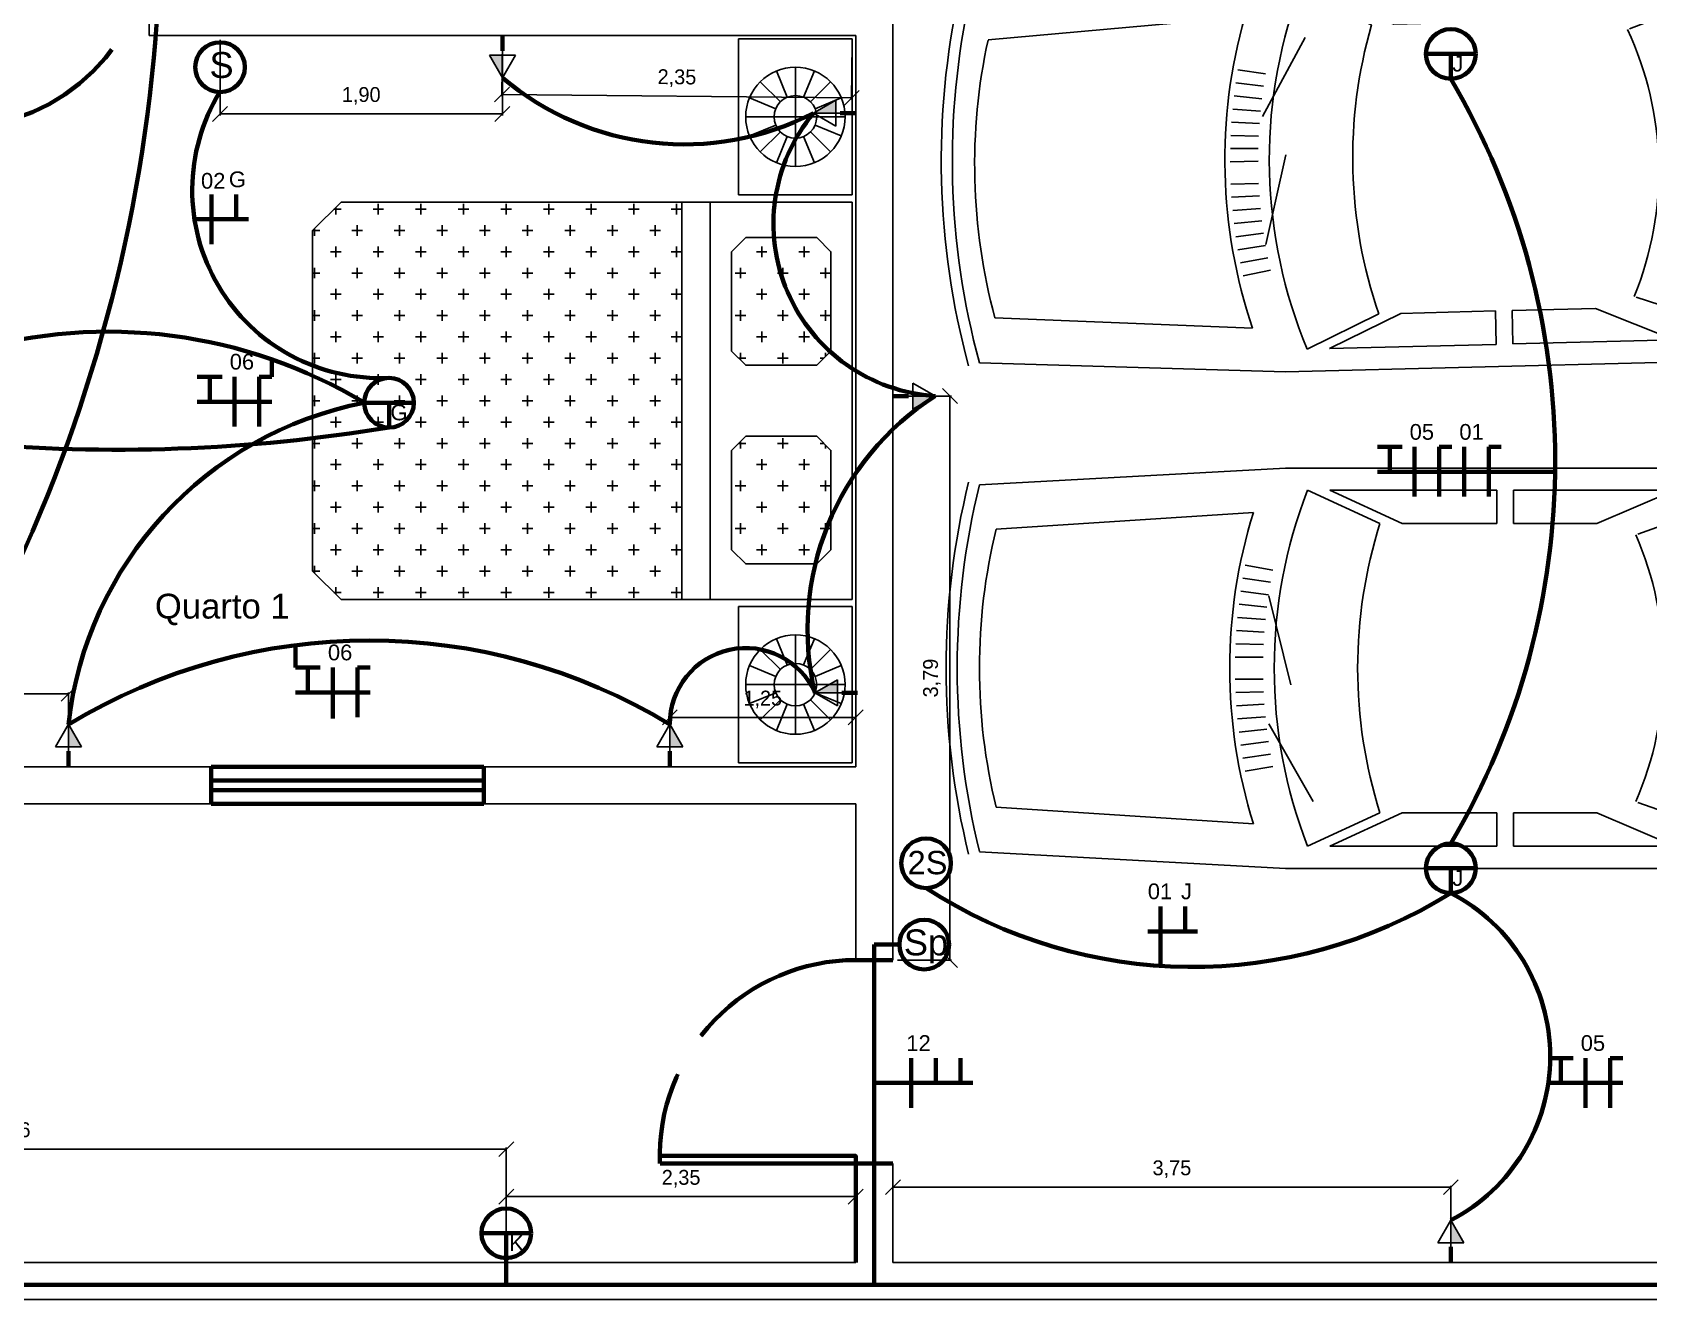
# Model space of a CAD drawing. Header units: millimetres. Extents: x 396 to 499, y 2220 to 2260.
# Drawn here: x 481.5 to 492.37, y 2239.95 to 2248.47 of the extents above; entities that cross this region are included whole.
import ezdxf

# ---------------------------------------------------------------- set-up
doc = ezdxf.new("R2010")
doc.units = ezdxf.units.MM
doc.linetypes.add('ACAD_ISO02W100', pattern=[15, 12, -3])
for name, color, linetype in [('Cotas_', 3, 'Continuous'), ('Elétrica', 1, 'Continuous'), ('Fiação', 6, 'Continuous'), ('Janelas', 5, 'Continuous'), ('LEGENDAS', 7, 'Continuous'), ('MOBILIA', 254, 'Continuous'), ('Paredes', 2, 'Continuous'), ('Portas', 4, 'Continuous'), ('Texto', 3, 'Continuous'), ('VEICULOS', 252, 'Continuous')]:
    doc.layers.add(name, color=color, linetype=linetype)
doc.styles.add('Annotative', font='txt')
doc.styles.get("Standard").update_dxf_attribs({"font": 'arial.ttf'})
doc.dimstyles.new('Cópia de Cotas internas', dxfattribs={"dimtxt": 0.1, "dimasz": 0.1, "dimexe": 0.01, "dimexo": 0.03, "dimgap": 0.0625, "dimtad": 1, "dimzin": 1, "dimtxsty": 'Annotative', "dimblk": 'OBLIQUE', "dimcen": 2.5, "dimadec": 0, "dimazin": 0, "dimtfac": 1, "dimtmove": 0, "dimatfit": 3, "dimfxl": 1, "dimarcsym": 0})

# ---------------------------------------------------------------- blocks, each defined once
blk = doc.blocks.new('*X0')
at = {"color": 0}
for p, q in [((180, 360), (183.75, 360)), ((181.875, 358.125), (181.875, 361.875)), ((195, 360), (198.75, 360)), ((196.875, 358.125), (196.875, 361.875)), ((210, 360), (213.75, 360)), ((211.875, 358.125), (211.875, 361.875)), ((225, 360), (228.75, 360)), ((226.875, 358.125), (226.875, 361.875)), ((240, 360), (243.75, 360)), ((241.875, 358.125), (241.875, 361.875)), ((255, 360), (258.75, 360)), ((256.875, 358.125), (256.875, 361.875)), ((270, 360), (273.75, 360)), ((271.875, 358.125), (271.875, 361.875)), ((285, 360), (288.75, 360)), ((286.875, 358.125), (286.875, 361.875)), ((300, 360), (302.5, 360)), ((301.875, 358.125), (301.875, 360.625)), ((189.375, 350.625), (189.375, 354.375)), ((204.375, 350.625), (204.375, 354.375)), ((219.375, 350.625), (219.375, 354.375)), ((234.375, 350.625), (234.375, 354.375)), ((249.375, 350.625), (249.375, 354.375)), ((264.375, 350.625), (264.375, 354.375)), ((279.375, 350.625), (279.375, 354.375)), ((294.375, 350.625), (294.375, 354.375)), ((309.375, 350.625), (309.375, 353.125)), ((187.5, 352.5), (191.25, 352.5)), ((202.5, 352.5), (206.25, 352.5)), ((217.5, 352.5), (221.25, 352.5)), ((232.5, 352.5), (236.25, 352.5)), ((247.5, 352.5), (251.25, 352.5)), ((262.5, 352.5), (266.25, 352.5)), ((277.5, 352.5), (281.25, 352.5)), ((292.5, 352.5), (296.25, 352.5)), ((307.5, 352.5), (310, 352.5)), ((135, 345), (138.75, 345)), ((136.875, 343.125), (136.875, 346.875)), ((150, 345), (153.75, 345)), ((151.875, 343.125), (151.875, 346.875)), ((180, 345), (183.75, 345)), ((181.875, 343.125), (181.875, 346.875)), ((195, 345), (198.75, 345)), ((196.875, 343.125), (196.875, 346.875)), ((210, 345), (213.75, 345)), ((211.875, 343.125), (211.875, 346.875)), ((225, 345), (228.75, 345)), ((226.875, 343.125), (226.875, 346.875)), ((240, 345), (243.75, 345)), ((241.875, 343.125), (241.875, 346.875)), ((255, 345), (258.75, 345)), ((256.875, 343.125), (256.875, 346.875)), ((270, 345), (273.75, 345)), ((271.875, 343.125), (271.875, 346.875)), ((285, 345), (288.75, 345)), ((286.875, 343.125), (286.875, 346.875)), ((300, 345), (303.75, 345)), ((301.875, 343.125), (301.875, 346.875)), ((127.5, 337.5), (131.25, 337.5)), ((129.375, 335.625), (129.375, 339.375)), ((142.5, 337.5), (146.25, 337.5)), ((144.375, 335.625), (144.375, 339.375)), ((157.5, 337.5), (161.25, 337.5)), ((159.375, 335.625), (159.375, 339.375)), ((187.5, 337.5), (191.25, 337.5)), ((189.375, 335.625), (189.375, 339.375)), ((202.5, 337.5), (206.25, 337.5)), ((204.375, 335.625), (204.375, 339.375)), ((217.5, 337.5), (221.25, 337.5)), ((219.375, 335.625), (219.375, 339.375)), ((232.5, 337.5), (236.25, 337.5)), ((234.375, 335.625), (234.375, 339.375)), ((247.5, 337.5), (251.25, 337.5)), ((249.375, 335.625), (249.375, 339.375)), ((262.5, 337.5), (266.25, 337.5)), ((264.375, 335.625), (264.375, 339.375)), ((277.5, 337.5), (281.25, 337.5)), ((279.375, 335.625), (279.375, 339.375)), ((292.5, 337.5), (296.25, 337.5)), ((294.375, 335.625), (294.375, 339.375)), ((307.5, 337.5), (310, 337.5)), ((309.375, 335.625), (309.375, 339.375)), ((136.875, 328.125), (136.875, 331.875)), ((151.875, 328.125), (151.875, 331.875)), ((181.875, 328.125), (181.875, 331.875)), ((196.875, 328.125), (196.875, 331.875)), ((211.875, 328.125), (211.875, 331.875)), ((226.875, 328.125), (226.875, 331.875)), ((241.875, 328.125), (241.875, 331.875)), ((256.875, 328.125), (256.875, 331.875)), ((271.875, 328.125), (271.875, 331.875)), ((286.875, 328.125), (286.875, 331.875)), ((301.875, 328.125), (301.875, 331.875)), ((135, 330), (138.75, 330)), ((150, 330), (153.75, 330)), ((180, 330), (183.75, 330)), ((195, 330), (198.75, 330)), ((210, 330), (213.75, 330)), ((225, 330), (228.75, 330)), ((240, 330), (243.75, 330)), ((255, 330), (258.75, 330)), ((270, 330), (273.75, 330)), ((285, 330), (288.75, 330)), ((300, 330), (303.75, 330)), ((127.5, 322.5), (131.25, 322.5)), ((129.375, 320.625), (129.375, 324.375)), ((142.5, 322.5), (146.25, 322.5)), ((144.375, 320.625), (144.375, 324.375)), ((157.5, 322.5), (161.25, 322.5)), ((159.375, 320.625), (159.375, 324.375)), ((187.5, 322.5), (191.25, 322.5)), ((189.375, 320.625), (189.375, 324.375)), ((202.5, 322.5), (206.25, 322.5)), ((204.375, 320.625), (204.375, 324.375)), ((217.5, 322.5), (221.25, 322.5)), ((219.375, 320.625), (219.375, 324.375)), ((232.5, 322.5), (236.25, 322.5)), ((234.375, 320.625), (234.375, 324.375)), ((247.5, 322.5), (251.25, 322.5)), ((249.375, 320.625), (249.375, 324.375)), ((262.5, 322.5), (266.25, 322.5)), ((264.375, 320.625), (264.375, 324.375)), ((277.5, 322.5), (281.25, 322.5)), ((279.375, 320.625), (279.375, 324.375)), ((292.5, 322.5), (296.25, 322.5)), ((294.375, 320.625), (294.375, 324.375)), ((307.5, 322.5), (310, 322.5)), ((309.375, 320.625), (309.375, 324.375)), ((135, 315), (138.75, 315)), ((136.875, 313.125), (136.875, 316.875)), ((150, 315), (153.75, 315)), ((151.875, 313.125), (151.875, 316.875)), ((180, 315), (183.75, 315)), ((181.875, 313.125), (181.875, 316.875)), ((195, 315), (198.75, 315)), ((196.875, 313.125), (196.875, 316.875)), ((210, 315), (213.75, 315)), ((211.875, 313.125), (211.875, 316.875)), ((225, 315), (228.75, 315)), ((226.875, 313.125), (226.875, 316.875)), ((240, 315), (243.75, 315)), ((241.875, 313.125), (241.875, 316.875)), ((255, 315), (258.75, 315)), ((256.875, 313.125), (256.875, 316.875)), ((270, 315), (273.75, 315)), ((271.875, 313.125), (271.875, 316.875)), ((285, 315), (288.75, 315)), ((286.875, 313.125), (286.875, 316.875)), ((300, 315), (303.75, 315)), ((301.875, 313.125), (301.875, 316.875)), ((129.375, 308.125), (129.375, 309.375)), ((130, 307.5), (131.25, 307.5)), ((142.5, 307.5), (146.25, 307.5)), ((144.375, 305.625), (144.375, 309.375)), ((157.5, 307.5), (160, 307.5)), ((159.375, 306.875), (159.375, 309.375)), ((187.5, 307.5), (191.25, 307.5)), ((189.375, 305.625), (189.375, 309.375)), ((202.5, 307.5), (206.25, 307.5)), ((204.375, 305.625), (204.375, 309.375)), ((217.5, 307.5), (221.25, 307.5)), ((219.375, 305.625), (219.375, 309.375)), ((232.5, 307.5), (236.25, 307.5)), ((234.375, 305.625), (234.375, 309.375)), ((247.5, 307.5), (251.25, 307.5)), ((249.375, 305.625), (249.375, 309.375)), ((262.5, 307.5), (266.25, 307.5)), ((264.375, 305.625), (264.375, 309.375)), ((277.5, 307.5), (281.25, 307.5)), ((279.375, 305.625), (279.375, 309.375)), ((292.5, 307.5), (296.25, 307.5)), ((294.375, 305.625), (294.375, 309.375)), ((307.5, 307.5), (310, 307.5)), ((309.375, 305.625), (309.375, 309.375)), ((181.875, 298.125), (181.875, 301.875)), ((196.875, 298.125), (196.875, 301.875)), ((211.875, 298.125), (211.875, 301.875)), ((226.875, 298.125), (226.875, 301.875)), ((241.875, 298.125), (241.875, 301.875)), ((256.875, 298.125), (256.875, 301.875)), ((271.875, 298.125), (271.875, 301.875)), ((286.875, 298.125), (286.875, 301.875)), ((301.875, 298.125), (301.875, 301.875)), ((180, 300), (183.75, 300)), ((195, 300), (198.75, 300)), ((210, 300), (213.75, 300)), ((225, 300), (228.75, 300)), ((240, 300), (243.75, 300)), ((255, 300), (258.75, 300)), ((270, 300), (273.75, 300)), ((285, 300), (288.75, 300)), ((300, 300), (303.75, 300)), ((187.5, 292.5), (191.25, 292.5)), ((189.375, 290.625), (189.375, 294.375)), ((202.5, 292.5), (206.25, 292.5)), ((204.375, 290.625), (204.375, 294.375)), ((217.5, 292.5), (221.25, 292.5)), ((219.375, 290.625), (219.375, 294.375)), ((232.5, 292.5), (236.25, 292.5)), ((234.375, 290.625), (234.375, 294.375)), ((247.5, 292.5), (251.25, 292.5)), ((249.375, 290.625), (249.375, 294.375)), ((262.5, 292.5), (266.25, 292.5)), ((264.375, 290.625), (264.375, 294.375)), ((277.5, 292.5), (281.25, 292.5)), ((279.375, 290.625), (279.375, 294.375)), ((292.5, 292.5), (296.25, 292.5)), ((294.375, 290.625), (294.375, 294.375)), ((307.5, 292.5), (310, 292.5)), ((309.375, 290.625), (309.375, 294.375)), ((180, 285), (183.75, 285)), ((181.875, 283.125), (181.875, 286.875)), ((195, 285), (198.75, 285)), ((196.875, 283.125), (196.875, 286.875)), ((210, 285), (213.75, 285)), ((211.875, 283.125), (211.875, 286.875)), ((225, 285), (228.75, 285)), ((226.875, 283.125), (226.875, 286.875)), ((240, 285), (243.75, 285)), ((241.875, 283.125), (241.875, 286.875)), ((255, 285), (258.75, 285)), ((256.875, 283.125), (256.875, 286.875)), ((270, 285), (273.75, 285)), ((271.875, 283.125), (271.875, 286.875)), ((285, 285), (288.75, 285)), ((286.875, 283.125), (286.875, 286.875)), ((300, 285), (303.75, 285)), ((301.875, 283.125), (301.875, 286.875)), ((144.375, 275.625), (144.375, 279.375)), ((189.375, 275.625), (189.375, 279.375)), ((204.375, 275.625), (204.375, 279.375)), ((219.375, 275.625), (219.375, 279.375)), ((234.375, 275.625), (234.375, 279.375)), ((249.375, 275.625), (249.375, 279.375)), ((264.375, 275.625), (264.375, 279.375)), ((279.375, 275.625), (279.375, 279.375)), ((294.375, 275.625), (294.375, 279.375)), ((309.375, 275.625), (309.375, 279.375)), ((129.375, 275.625), (129.375, 276.875)), ((130, 277.5), (131.25, 277.5)), ((142.5, 277.5), (146.25, 277.5)), ((157.5, 277.5), (160, 277.5)), ((159.375, 275.625), (159.375, 278.125)), ((187.5, 277.5), (191.25, 277.5)), ((202.5, 277.5), (206.25, 277.5)), ((217.5, 277.5), (221.25, 277.5)), ((232.5, 277.5), (236.25, 277.5)), ((247.5, 277.5), (251.25, 277.5)), ((262.5, 277.5), (266.25, 277.5)), ((277.5, 277.5), (281.25, 277.5)), ((292.5, 277.5), (296.25, 277.5)), ((307.5, 277.5), (310, 277.5)), ((135, 270), (138.75, 270)), ((136.875, 268.125), (136.875, 271.875)), ((150, 270), (153.75, 270)), ((151.875, 268.125), (151.875, 271.875)), ((180, 270), (183.75, 270)), ((181.875, 268.125), (181.875, 271.875)), ((195, 270), (198.75, 270)), ((196.875, 268.125), (196.875, 271.875)), ((210, 270), (213.75, 270)), ((211.875, 268.125), (211.875, 271.875)), ((225, 270), (228.75, 270)), ((226.875, 268.125), (226.875, 271.875)), ((240, 270), (243.75, 270)), ((241.875, 268.125), (241.875, 271.875)), ((255, 270), (258.75, 270)), ((256.875, 268.125), (256.875, 271.875)), ((270, 270), (273.75, 270)), ((271.875, 268.125), (271.875, 271.875)), ((285, 270), (288.75, 270)), ((286.875, 268.125), (286.875, 271.875)), ((300, 270), (303.75, 270)), ((301.875, 268.125), (301.875, 271.875)), ((127.5, 262.5), (131.25, 262.5)), ((129.375, 260.625), (129.375, 264.375)), ((142.5, 262.5), (146.25, 262.5)), ((144.375, 260.625), (144.375, 264.375)), ((157.5, 262.5), (161.25, 262.5)), ((159.375, 260.625), (159.375, 264.375)), ((187.5, 262.5), (191.25, 262.5)), ((189.375, 260.625), (189.375, 264.375)), ((202.5, 262.5), (206.25, 262.5)), ((204.375, 260.625), (204.375, 264.375)), ((217.5, 262.5), (221.25, 262.5)), ((219.375, 260.625), (219.375, 264.375)), ((232.5, 262.5), (236.25, 262.5)), ((234.375, 260.625), (234.375, 264.375)), ((247.5, 262.5), (251.25, 262.5)), ((249.375, 260.625), (249.375, 264.375)), ((262.5, 262.5), (266.25, 262.5)), ((264.375, 260.625), (264.375, 264.375)), ((277.5, 262.5), (281.25, 262.5)), ((279.375, 260.625), (279.375, 264.375)), ((292.5, 262.5), (296.25, 262.5)), ((294.375, 260.625), (294.375, 264.375)), ((307.5, 262.5), (310, 262.5)), ((309.375, 260.625), (309.375, 264.375)), ((136.875, 253.125), (136.875, 256.875)), ((151.875, 253.125), (151.875, 256.875)), ((181.875, 253.125), (181.875, 256.875)), ((196.875, 253.125), (196.875, 256.875)), ((211.875, 253.125), (211.875, 256.875)), ((226.875, 253.125), (226.875, 256.875)), ((241.875, 253.125), (241.875, 256.875)), ((256.875, 253.125), (256.875, 256.875)), ((271.875, 253.125), (271.875, 256.875)), ((286.875, 253.125), (286.875, 256.875)), ((301.875, 253.125), (301.875, 256.875)), ((135, 255), (138.75, 255)), ((150, 255), (153.75, 255)), ((180, 255), (183.75, 255)), ((195, 255), (198.75, 255)), ((210, 255), (213.75, 255)), ((225, 255), (228.75, 255)), ((240, 255), (243.75, 255)), ((255, 255), (258.75, 255)), ((270, 255), (273.75, 255)), ((285, 255), (288.75, 255)), ((300, 255), (303.75, 255)), ((127.5, 247.5), (131.25, 247.5)), ((129.375, 245.625), (129.375, 249.375)), ((142.5, 247.5), (146.25, 247.5)), ((144.375, 245.625), (144.375, 249.375)), ((157.5, 247.5), (161.25, 247.5)), ((159.375, 245.625), (159.375, 249.375)), ((187.5, 247.5), (191.25, 247.5)), ((189.375, 245.625), (189.375, 249.375)), ((202.5, 247.5), (206.25, 247.5)), ((204.375, 245.625), (204.375, 249.375)), ((217.5, 247.5), (221.25, 247.5)), ((219.375, 245.625), (219.375, 249.375)), ((232.5, 247.5), (236.25, 247.5)), ((234.375, 245.625), (234.375, 249.375)), ((247.5, 247.5), (251.25, 247.5)), ((249.375, 245.625), (249.375, 249.375)), ((262.5, 247.5), (266.25, 247.5)), ((264.375, 245.625), (264.375, 249.375)), ((277.5, 247.5), (281.25, 247.5)), ((279.375, 245.625), (279.375, 249.375)), ((292.5, 247.5), (296.25, 247.5)), ((294.375, 245.625), (294.375, 249.375)), ((307.5, 247.5), (310, 247.5)), ((309.375, 245.625), (309.375, 249.375)), ((135, 240), (138.75, 240)), ((136.875, 238.125), (136.875, 241.875)), ((150, 240), (153.75, 240)), ((151.875, 238.125), (151.875, 241.875)), ((180, 240), (183.75, 240)), ((181.875, 238.125), (181.875, 241.875)), ((195, 240), (198.75, 240)), ((196.875, 238.125), (196.875, 241.875)), ((210, 240), (213.75, 240)), ((211.875, 238.125), (211.875, 241.875)), ((225, 240), (228.75, 240)), ((226.875, 238.125), (226.875, 241.875)), ((240, 240), (243.75, 240)), ((241.875, 238.125), (241.875, 241.875)), ((255, 240), (258.75, 240)), ((256.875, 238.125), (256.875, 241.875)), ((270, 240), (273.75, 240)), ((271.875, 238.125), (271.875, 241.875)), ((285, 240), (288.75, 240)), ((286.875, 238.125), (286.875, 241.875)), ((300, 240), (303.75, 240)), ((301.875, 238.125), (301.875, 241.875)), ((189.375, 230.625), (189.375, 234.375)), ((204.375, 230.625), (204.375, 234.375)), ((219.375, 230.625), (219.375, 234.375)), ((234.375, 230.625), (234.375, 234.375)), ((249.375, 230.625), (249.375, 234.375)), ((264.375, 230.625), (264.375, 234.375)), ((279.375, 230.625), (279.375, 234.375)), ((294.375, 230.625), (294.375, 234.375)), ((309.375, 231.875), (309.375, 234.375)), ((187.5, 232.5), (191.25, 232.5)), ((202.5, 232.5), (206.25, 232.5)), ((217.5, 232.5), (221.25, 232.5)), ((232.5, 232.5), (236.25, 232.5)), ((247.5, 232.5), (251.25, 232.5)), ((262.5, 232.5), (266.25, 232.5)), ((277.5, 232.5), (281.25, 232.5)), ((292.5, 232.5), (296.25, 232.5)), ((307.5, 232.5), (310, 232.5)), ((180, 225), (183.75, 225)), ((181.875, 223.125), (181.875, 226.875)), ((195, 225), (198.75, 225)), ((196.875, 223.125), (196.875, 226.875)), ((210, 225), (213.75, 225)), ((211.875, 223.125), (211.875, 226.875)), ((225, 225), (228.75, 225)), ((226.875, 223.125), (226.875, 226.875)), ((240, 225), (243.75, 225)), ((241.875, 223.125), (241.875, 226.875)), ((255, 225), (258.75, 225)), ((256.875, 223.125), (256.875, 226.875)), ((270, 225), (273.75, 225)), ((271.875, 223.125), (271.875, 226.875)), ((285, 225), (288.75, 225)), ((286.875, 223.125), (286.875, 226.875)), ((300, 225), (302.5, 225)), ((301.875, 224.375), (301.875, 226.875))]:
    blk.add_line(p, q, dxfattribs=at)
blk = doc.blocks.new('A$Cd86006e1')
at = {"layer": 'MOBILIA'}
for p, q in [((40, 255), (0, 255)), ((0, 255), (0, 200)), ((40, 200), (40, 255)), ((20, 235), (20, 245)), ((14.7, 232.8), (7.63, 239.87)), ((17.13, 234.43), (13.3, 243.67)), ((22.87, 234.43), (26.7, 243.67)), ((25.3, 232.8), (32.37, 239.87)), ((13.07, 230.37), (3.83, 234.2)), ((20, 235), (20, 220)), ((26.93, 230.37), (36.17, 234.2)), ((12.5, 227.5), (2.5, 227.5)), ((13.07, 224.63), (3.83, 220.8)), ((14.7, 222.2), (7.63, 215.13)), ((12.5, 227.5), (27.5, 227.5)), ((25.3, 222.2), (32.37, 215.13)), ((26.93, 224.63), (36.17, 220.8)), ((27.5, 227.5), (37.5, 227.5)), ((17.13, 220.57), (13.3, 211.33)), ((20, 220), (20, 210)), ((22.87, 220.57), (26.7, 211.33)), ((0, 200), (40, 200)), ((0, 197.5), (0, 57.5)), ((0, 197.5), (60, 197.5)), ((50, 57.5), (50, 197.5)), ((60, 57.5), (60, 197.5)), ((60, 197.5), (180, 197.5)), ((190, 187.5), (180, 197.5)), ((190, 67.5), (190, 187.5)), ((180, 57.5), (190, 67.5)), ((60, 57.5), (0, 57.5)), ((180, 57.5), (60, 57.5)), ((0, 55), (0, 0)), ((40, 55), (0, 55)), ((40, 0), (40, 55)), ((14.7, 32.8), (7.63, 39.87)), ((17.13, 34.43), (13.3, 43.67)), ((20, 35), (20, 45)), ((22.87, 34.43), (26.7, 43.67)), ((25.3, 32.8), (32.37, 39.87)), ((13.07, 30.37), (3.83, 34.2)), ((20, 35), (20, 20)), ((26.93, 30.37), (36.17, 34.2)), ((12.5, 27.5), (2.5, 27.5)), ((13.07, 24.63), (3.83, 20.8)), ((12.5, 27.5), (27.5, 27.5)), ((26.93, 24.63), (36.17, 20.8)), ((27.5, 27.5), (37.5, 27.5)), ((14.7, 22.2), (7.63, 15.13)), ((17.13, 20.57), (13.3, 11.33)), ((20, 20), (20, 10)), ((22.87, 20.57), (26.7, 11.33)), ((25.3, 22.2), (32.37, 15.13)), ((0, 0), (40, 0))]:
    blk.add_line(p, q, dxfattribs=at)
for points in [[(7.5, 180), (7.5, 145), (12.5, 140), (37.5, 140), (42.5, 145), (42.5, 180), (37.5, 185), (12.5, 185)], [(7.5, 110), (7.5, 75), (12.5, 70), (37.5, 70), (42.5, 75), (42.5, 110), (37.5, 115), (12.5, 115)]]:
    blk.add_lwpolyline(points, close=True, dxfattribs=at)
for centre, radius in [((20, 227.5), 17.5), ((20, 227.5), 7.5), ((20, 27.5), 17.5), ((20, 27.5), 7.5)]:
    blk.add_circle(centre, radius, dxfattribs=at)
blk.add_blockref('*X0', (-120, -165), dxfattribs=at)
blk = doc.blocks.new('A$Cba9fd73b')
at = {"layer": 'VEICULOS'}
for p, q in [((11.27, 306.77), (11.24, 251.56)), ((104.96, 251.56), (104.96, 306.77)), ((-1.08, 300.89), (-4.38, 215.11)), ((117.28, 300.89), (120.58, 215.11)), ((11.24, 251.56), (104.96, 251.56)), ((16.23, 208.79), (7.22, 234)), ((99.98, 208.79), (108.98, 234)), ((12.98, 196.02), (2.56, 220.32)), ((2.56, 220.32), (2.56, 169.98)), ((103.23, 196.02), (113.64, 220.32)), ((113.64, 220.32), (113.64, 169.98)), ((-4.38, 215.11), (-4.38, 98.83)), ((120.58, 215.11), (120.58, 98.83)), ((12.98, 196.02), (12.98, 169.98)), ((103.23, 196.02), (103.23, 169.98)), ((12.98, 169.98), (2.56, 169.98)), ((103.23, 169.98), (113.64, 169.98)), ((2.56, 164.78), (2.56, 112.71)), ((12.98, 164.78), (2.56, 164.78)), ((12.98, 164.78), (12.98, 135.27)), ((103.23, 164.78), (103.23, 135.27)), ((103.23, 164.78), (113.64, 164.78)), ((113.64, 164.78), (113.64, 112.71)), ((12.98, 135.27), (2.56, 112.71)), ((103.23, 135.27), (113.64, 112.71)), ((12.98, 128.33), (2.56, 105.77)), ((103.23, 128.33), (113.64, 105.77)), ((75.46, 93.62), (99.76, 107.5)), ((-4.38, 98.83), (0.83, 3.37)), ((35.54, 93.62), (63.31, 100.56)), ((120.58, 98.83), (115.38, 3.37)), ((27.46, 94.87), (25.95, 86.32)), ((31.3, 94.15), (30.01, 85.57)), ((35.16, 93.53), (34.09, 84.92)), ((39.04, 93.01), (38.17, 84.37)), ((42.93, 92.58), (42.28, 83.93)), ((46.82, 92.25), (46.39, 83.59)), ((50.72, 92.02), (50.51, 83.34)), ((54.63, 91.88), (54.63, 83.21)), ((61.57, 91.88), (61.57, 83.21)), ((65.48, 92.02), (65.7, 83.34)), ((69.38, 92.25), (69.82, 83.59)), ((73.28, 92.58), (73.93, 83.93)), ((77.17, 93.01), (78.03, 84.37)), ((81.04, 93.53), (82.12, 84.92)), ((84.9, 94.15), (86.2, 85.57)), ((88.75, 94.87), (90.25, 86.32)), ((9.48, 88.86), (14.71, 8.58)), ((106.73, 88.86), (101.49, 8.58))]:
    blk.add_line(p, q, dxfattribs=at)
for centre, radius, start, end in [((58.1, -194.48), 506.78, 83.7788, 96.2212), ((58.1, -194.48), 503.31, 83.7788, 96.2212), ((4.12, 300.69), 5.21, 96.2212, 177.7974), ((112.08, 300.69), 5.21, 2.2026, 83.7788), ((58.1, 92.58), 150.3, 70.2127, 109.7873), ((58.1, 112.54), 104.31, 66.4634, 113.5366), ((58.1, 271.52), 150.13, 252.5077, 287.4923), ((58.1, 248.66), 153.31, 248.7607, 291.2393), ((58.1, 245.19), 163.72, 252.7227, 287.2773), ((58.1, 186.76), 183.39, 256.3145, 283.6855), ((58.1, 236.15), 243.2, 256.1775, 283.8225), ((58.1, 236.15), 239.72, 256.1775, 283.8225)]:
    blk.add_arc(centre, radius, start, end, dxfattribs=at)
blk = doc.blocks.new('A$Cccb36292')
at = {"layer": 'LEGENDAS', "color": 1}
for p, q in [((0, 0.108), (-0.0523, 0.0174)), ((0, 0.108), (-0.0523, 0.0174)), ((-0.0523, 0.0174), (0, 0.108)), ((0.0523, 0.0174), (0, 0.108)), ((0, 0.0174), (0, 0.108)), ((-0.0523, 0.0174), (0.0523, 0.0174)), ((0, 0.0174), (0, 0))]:
    blk.add_line(p, q, dxfattribs=at)
blk.add_solid([(0, 0.0174), (0.0523, 0.0174), (0, 0.108)], dxfattribs=at)
blk = doc.blocks.new('_Oblique')
at = {"color": 0, "linetype": 'ByBlock', "lineweight": -2}
blk.add_line((-0.5, -0.5), (0.5, 0.5), dxfattribs=at)
blk = doc.blocks.new('*D59')
at = {"layer": 'Cotas_', "color": 0, "lineweight": -2, "ltscale": 0.1, "transparency": 16777216}
for p, q in [((480.786, 2243.56), (480.786, 2244.03)), ((481.745, 2244.02), (480.786, 2244.02)), ((481.745, 2243.56), (481.745, 2244.03))]:
    blk.add_line(p, q, dxfattribs=at)
at = {"layer": 'Defpoints', "color": 0, "lineweight": 100, "ltscale": 0.1, "transparency": 16777216}
for p in [(480.786, 2244.02), (480.786, 2243.53), (481.745, 2243.53)]:
    blk.add_point(p, dxfattribs=at)
at = {"layer": 'Cotas_', "color": 0, "lineweight": -2, "ltscale": 0.1, "transparency": 16777216, "xscale": 0.1, "yscale": 0.1, "zscale": 0.1, "rotation": 180}
blk.add_blockref('_Oblique', (480.786, 2244.02), dxfattribs=at)
at = {"layer": 'Cotas_', "color": 0, "lineweight": -2, "ltscale": 0.1, "transparency": 16777216, "xscale": 0.1, "yscale": 0.1, "zscale": 0.1}
blk.add_blockref('_Oblique', (481.745, 2244.02), dxfattribs=at)
at = {"layer": 'Cotas_', "color": 0, "lineweight": 100, "ltscale": 0.1, "transparency": 16777216, "insert": (481.266, 2244.141), "char_height": 0.1, "attachment_point": 5, "style": 'Annotative'}
blk.add_mtext('0,96', dxfattribs=at)
blk = doc.blocks.new('*D60')
at = {"layer": 'Cotas_', "color": 0, "lineweight": -2, "ltscale": 0.1, "transparency": 16777216}
for p, q in [((485.786, 2243.56), (485.786, 2243.872)), ((485.786, 2243.862), (487.036, 2243.862)), ((487.036, 2243.56), (487.036, 2243.872))]:
    blk.add_line(p, q, dxfattribs=at)
at = {"layer": 'Defpoints', "color": 0, "lineweight": 100, "ltscale": 0.1, "transparency": 16777216}
for p in [(487.036, 2243.862), (485.786, 2243.53), (487.036, 2243.53)]:
    blk.add_point(p, dxfattribs=at)
at = {"layer": 'Cotas_', "color": 0, "lineweight": -2, "ltscale": 0.1, "transparency": 16777216, "xscale": 0.1, "yscale": 0.1, "zscale": 0.1, "rotation": 180}
blk.add_blockref('_Oblique', (485.786, 2243.862), dxfattribs=at)
at = {"layer": 'Cotas_', "color": 0, "lineweight": -2, "ltscale": 0.1, "transparency": 16777216, "xscale": 0.1, "yscale": 0.1, "zscale": 0.1}
blk.add_blockref('_Oblique', (487.036, 2243.862), dxfattribs=at)
at = {"layer": 'Cotas_', "color": 0, "lineweight": 100, "ltscale": 0.1, "transparency": 16777216, "insert": (486.411, 2243.982), "char_height": 0.1, "attachment_point": 5, "style": 'Annotative'}
blk.add_mtext('1,25', dxfattribs=at)
blk = doc.blocks.new('*D61')
at = {"layer": 'Cotas_', "color": 0, "lineweight": -2, "ltscale": 0.1, "transparency": 16777216}
for p, q in [((484.661, 2248.417), (484.658, 2248.039)), ((487.011, 2248.394), (487.008, 2248.016)), ((484.658, 2248.049), (487.008, 2248.026))]:
    blk.add_line(p, q, dxfattribs=at)
at = {"layer": 'Defpoints', "color": 0, "lineweight": 100, "ltscale": 0.1, "transparency": 16777216}
for p in [(484.661, 2248.447), (487.012, 2248.424), (487.008, 2248.026)]:
    blk.add_point(p, dxfattribs=at)
at = {"layer": 'Cotas_', "color": 0, "lineweight": -2, "ltscale": 0.1, "transparency": 16777216, "xscale": 0.1, "yscale": 0.1, "zscale": 0.1}
for p, rotation in [((484.658, 2248.049), 179.4511127318364), ((487.008, 2248.026), 359.4511127318364)]:
    blk.add_blockref('_Oblique', p, dxfattribs=dict(at, rotation=rotation))
at = {"layer": 'Cotas_', "color": 0, "lineweight": 100, "ltscale": 0.1, "transparency": 16777216, "insert": (485.834, 2248.159), "char_height": 0.1, "attachment_point": 5, "rotation": 359.4511, "style": 'Annotative'}
blk.add_mtext('2,35', dxfattribs=at)
blk = doc.blocks.new('*D62')
at = {"layer": 'Cotas_', "color": 0, "lineweight": -2, "ltscale": 0.1, "transparency": 16777216}
for p, q in [((482.763, 2248.417), (482.763, 2247.909)), ((484.661, 2248.417), (484.661, 2247.909)), ((484.661, 2247.919), (482.763, 2247.919))]:
    blk.add_line(p, q, dxfattribs=at)
at = {"layer": 'Defpoints', "color": 0, "lineweight": 100, "ltscale": 0.1, "transparency": 16777216}
for p in [(482.763, 2248.447), (484.661, 2248.447), (482.763, 2247.919)]:
    blk.add_point(p, dxfattribs=at)
at = {"layer": 'Cotas_', "color": 0, "lineweight": -2, "ltscale": 0.1, "transparency": 16777216, "xscale": 0.1, "yscale": 0.1, "zscale": 0.1, "rotation": 180}
blk.add_blockref('_Oblique', (482.763, 2247.919), dxfattribs=at)
at = {"layer": 'Cotas_', "color": 0, "lineweight": -2, "ltscale": 0.1, "transparency": 16777216, "xscale": 0.1, "yscale": 0.1, "zscale": 0.1}
blk.add_blockref('_Oblique', (484.661, 2247.919), dxfattribs=at)
at = {"layer": 'Cotas_', "color": 0, "lineweight": 100, "ltscale": 0.1, "transparency": 16777216, "insert": (483.712, 2248.04), "char_height": 0.1, "attachment_point": 5, "style": 'Annotative'}
blk.add_mtext('1,90', dxfattribs=at)
blk = doc.blocks.new('*D63')
at = {"layer": 'Cotas_', "color": 0, "lineweight": -2, "ltscale": 0.1, "transparency": 16777216}
for p, q in [((487.316, 2246.022), (487.679, 2246.022)), ((487.669, 2246.022), (487.669, 2242.23)), ((487.316, 2242.23), (487.679, 2242.23))]:
    blk.add_line(p, q, dxfattribs=at)
at = {"layer": 'Defpoints', "color": 0, "lineweight": 100, "ltscale": 0.1, "transparency": 16777216}
for p in [(487.286, 2246.022), (487.286, 2242.23), (487.669, 2242.23)]:
    blk.add_point(p, dxfattribs=at)
at = {"layer": 'Cotas_', "color": 0, "lineweight": -2, "ltscale": 0.1, "transparency": 16777216, "xscale": 0.1, "yscale": 0.1, "zscale": 0.1}
for p, rotation in [((487.669, 2246.022), 90), ((487.669, 2242.23), 270)]:
    blk.add_blockref('_Oblique', p, dxfattribs=dict(at, rotation=rotation))
at = {"layer": 'Cotas_', "color": 0, "lineweight": 100, "ltscale": 0.1, "transparency": 16777216, "insert": (487.548, 2244.126), "char_height": 0.1, "attachment_point": 5, "rotation": 90, "style": 'Annotative'}
blk.add_mtext('3,79', dxfattribs=at)
blk = doc.blocks.new('*D64')
at = {"layer": 'Cotas_', "color": 0, "lineweight": -2, "ltscale": 0.1, "transparency": 16777216}
for p, q in [((487.286, 2240.227), (487.286, 2240.713)), ((487.286, 2240.703), (491.036, 2240.703)), ((491.036, 2240.227), (491.036, 2240.713))]:
    blk.add_line(p, q, dxfattribs=at)
at = {"layer": 'Defpoints', "color": 0, "lineweight": 100, "ltscale": 0.1, "transparency": 16777216}
for p in [(491.036, 2240.703), (487.286, 2240.197), (491.036, 2240.197)]:
    blk.add_point(p, dxfattribs=at)
at = {"layer": 'Cotas_', "color": 0, "lineweight": -2, "ltscale": 0.1, "transparency": 16777216, "xscale": 0.1, "yscale": 0.1, "zscale": 0.1, "rotation": 180}
blk.add_blockref('_Oblique', (487.286, 2240.703), dxfattribs=at)
at = {"layer": 'Cotas_', "color": 0, "lineweight": -2, "ltscale": 0.1, "transparency": 16777216, "xscale": 0.1, "yscale": 0.1, "zscale": 0.1}
blk.add_blockref('_Oblique', (491.036, 2240.703), dxfattribs=at)
at = {"layer": 'Cotas_', "color": 0, "lineweight": 100, "ltscale": 0.1, "transparency": 16777216, "insert": (489.161, 2240.824), "char_height": 0.1, "attachment_point": 5, "style": 'Annotative'}
blk.add_mtext('3,75', dxfattribs=at)
blk = doc.blocks.new('*D100')
at = {"layer": 'Cotas_', "color": 0, "lineweight": -2, "ltscale": 0.1, "transparency": 16777216}
for p, q in [((484.687, 2240.227), (484.687, 2240.65)), ((487.036, 2240.64), (484.687, 2240.64)), ((487.036, 2240.227), (487.036, 2240.65))]:
    blk.add_line(p, q, dxfattribs=at)
at = {"layer": 'Defpoints', "color": 0, "lineweight": 100, "ltscale": 0.1, "transparency": 16777216}
for p in [(484.687, 2240.64), (484.687, 2240.197), (487.036, 2240.197)]:
    blk.add_point(p, dxfattribs=at)
at = {"layer": 'Cotas_', "color": 0, "lineweight": -2, "ltscale": 0.1, "transparency": 16777216, "xscale": 0.1, "yscale": 0.1, "zscale": 0.1, "rotation": 180}
blk.add_blockref('_Oblique', (484.687, 2240.64), dxfattribs=at)
at = {"layer": 'Cotas_', "color": 0, "lineweight": -2, "ltscale": 0.1, "transparency": 16777216, "xscale": 0.1, "yscale": 0.1, "zscale": 0.1}
blk.add_blockref('_Oblique', (487.036, 2240.64), dxfattribs=at)
at = {"layer": 'Cotas_', "color": 0, "lineweight": 100, "ltscale": 0.1, "transparency": 16777216, "insert": (485.862, 2240.76), "char_height": 0.1, "attachment_point": 5, "style": 'Annotative'}
blk.add_mtext('2,35', dxfattribs=at)
blk = doc.blocks.new('*D101')
at = {"layer": 'Cotas_', "color": 0, "lineweight": -2, "ltscale": 0.1, "transparency": 16777216}
for p, q in [((478.031, 2240.227), (478.031, 2240.969)), ((484.687, 2240.959), (478.031, 2240.959)), ((484.687, 2240.227), (484.687, 2240.969))]:
    blk.add_line(p, q, dxfattribs=at)
at = {"layer": 'Defpoints', "color": 0, "lineweight": 100, "ltscale": 0.1, "transparency": 16777216}
for p in [(478.031, 2240.959), (478.031, 2240.197), (484.687, 2240.197)]:
    blk.add_point(p, dxfattribs=at)
at = {"layer": 'Cotas_', "color": 0, "lineweight": -2, "ltscale": 0.1, "transparency": 16777216, "xscale": 0.1, "yscale": 0.1, "zscale": 0.1, "rotation": 180}
blk.add_blockref('_Oblique', (478.031, 2240.959), dxfattribs=at)
at = {"layer": 'Cotas_', "color": 0, "lineweight": -2, "ltscale": 0.1, "transparency": 16777216, "xscale": 0.1, "yscale": 0.1, "zscale": 0.1}
blk.add_blockref('_Oblique', (484.687, 2240.959), dxfattribs=at)
at = {"layer": 'Cotas_', "color": 0, "lineweight": 100, "ltscale": 0.1, "transparency": 16777216, "insert": (481.359, 2241.08), "char_height": 0.1, "attachment_point": 5, "style": 'Annotative'}
blk.add_mtext('6,66', dxfattribs=at)

msp = doc.modelspace()

# ---------------------------------------------------------------- linework, layer by layer
at = {"layer": 'Elétrica', "lineweight": 100, "ltscale": 0.1}
for p, q in [((484.661, 2248.342), (484.661, 2248.447)), ((491.203, 2248.322), (490.87, 2248.322)), ((490.87, 2248.322), (491.036, 2248.322)), ((491.036, 2248.322), (491.036, 2248.155)), ((486.932, 2247.924), (487.036, 2247.924)), ((484.066, 2245.977), (483.732, 2245.977)), ((483.732, 2245.977), (483.899, 2245.977)), ((483.899, 2245.977), (483.899, 2245.81)), ((486.942, 2244.027), (487.047, 2244.027)), ((481.745, 2243.635), (481.745, 2243.53)), ((485.786, 2243.635), (485.786, 2243.53)), ((491.203, 2242.847), (490.87, 2242.847)), ((490.87, 2242.847), (491.036, 2242.847)), ((491.036, 2242.847), (491.036, 2242.68)), ((487.33, 2242.334), (487.16, 2242.334)), ((487.16, 2242.334), (487.16, 2240.047)), ((484.854, 2240.393), (484.521, 2240.393)), ((484.521, 2240.393), (484.687, 2240.393)), ((484.687, 2240.393), (484.687, 2240.226)), ((484.687, 2240.226), (484.687, 2240.047))]:
    msp.add_line(p, q, dxfattribs=at)
msp.add_lwpolyline([(498.825, 2240.332), (498.825, 2240.047), (491.016, 2240.047), (487.216, 2240.047), (480.787, 2240.047), (475.722, 2240.047), (469.903, 2240.047), (465.516, 2240.047), (457.664, 2240.047), (457.664, 2243.28), (457.664, 2247.47), (457.664, 2247.581)], dxfattribs=at)
for centre in [(491.036, 2248.322), (482.763, 2248.233), (483.899, 2245.977), (487.509, 2242.881), (491.036, 2242.847), (487.496, 2242.334), (484.687, 2240.393)]:
    msp.add_circle(centre, 0.167, dxfattribs=at)
for centre, radius, start, end in [((483.536, 2246.148), 5.252, 104.9039, 178.1039), ((471.822, 2249.286), 10.542, 326.2283, 10.5904), ((485.885, 2249.609), 1.895, 229.7743, 297.225), ((486.672, 2245.584), 5.065, 329.4976, 30.5024), ((483.839, 2247.406), 1.263, 148.4761, 272.705), ((487.644, 2247.181), 1.161, 140.2193, 266.3753), ((482.011, 2243.113), 3.342, 58.9997, 106.2033), ((482.074, 2256.837), 11.176, 250.1915, 279.399), ((484.211, 2243.542), 2.482, 101.1264, 173.7005), ((488.571, 2244.455), 1.859, 122.5549, 193.3129), ((483.766, 2240.48), 3.899, 58.7801, 121.2199), ((486.297, 2243.817), 0.511, 24.3434, 180.2449), ((489.299, 2245.473), 3.289, 237.0153, 301.8762), ((490.465, 2241.581), 1.239, 297.4756, 62.5244)]:
    msp.add_arc(centre, radius, start, end, dxfattribs=at)
at = {"layer": 'Fiação', "lineweight": 100, "ltscale": 0.1}
for p, q in [((482.705, 2247.211), (482.705, 2247.377)), ((482.871, 2247.211), (482.871, 2247.377)), ((482.621, 2247.211), (482.591, 2247.211)), ((482.621, 2247.211), (482.788, 2247.211)), ((482.705, 2247.044), (482.705, 2247.211)), ((482.788, 2247.211), (482.955, 2247.211)), ((483.11, 2246.151), (483.11, 2246.269)), ((482.694, 2246.151), (482.61, 2246.151)), ((482.694, 2245.984), (482.694, 2246.151)), ((482.694, 2246.151), (482.777, 2246.151)), ((482.86, 2245.984), (482.86, 2246.151)), ((483.027, 2245.984), (483.027, 2246.151)), ((483.027, 2246.151), (483.11, 2246.151)), ((482.61, 2245.984), (482.777, 2245.984)), ((482.777, 2245.984), (482.944, 2245.984)), ((482.86, 2245.818), (482.86, 2245.984)), ((482.944, 2245.984), (483.11, 2245.984)), ((483.027, 2245.818), (483.027, 2245.984)), ((487.391, 2246.022), (487.286, 2246.022)), ((490.625, 2245.68), (490.542, 2245.68)), ((490.625, 2245.513), (490.625, 2245.68)), ((490.625, 2245.68), (490.708, 2245.68)), ((490.792, 2245.513), (490.792, 2245.68)), ((490.958, 2245.513), (490.958, 2245.68)), ((490.958, 2245.68), (491.042, 2245.68)), ((491.125, 2245.513), (491.125, 2245.68)), ((491.292, 2245.513), (491.292, 2245.68)), ((491.292, 2245.68), (491.375, 2245.68)), ((490.542, 2245.513), (490.708, 2245.513)), ((490.708, 2245.513), (490.875, 2245.513)), ((490.792, 2245.347), (490.792, 2245.513)), ((490.875, 2245.513), (491.042, 2245.513)), ((490.958, 2245.347), (490.958, 2245.513)), ((491.042, 2245.513), (491.208, 2245.513)), ((491.125, 2245.347), (491.125, 2245.513)), ((491.208, 2245.513), (491.375, 2245.513)), ((491.292, 2245.347), (491.292, 2245.513)), ((491.375, 2245.513), (491.737, 2245.513)), ((483.354, 2244.196), (483.271, 2244.196)), ((483.354, 2244.03), (483.354, 2244.196)), ((483.354, 2244.196), (483.437, 2244.196)), ((483.521, 2244.03), (483.521, 2244.196)), ((483.687, 2244.03), (483.687, 2244.196)), ((483.687, 2244.196), (483.771, 2244.196)), ((483.271, 2244.03), (483.437, 2244.03)), ((483.437, 2244.03), (483.604, 2244.03)), ((483.521, 2243.863), (483.521, 2244.03)), ((483.604, 2244.03), (483.771, 2244.03)), ((483.687, 2243.863), (483.687, 2244.03)), ((483.521, 2243.863), (483.521, 2243.854)), ((489.084, 2242.423), (489.084, 2242.59)), ((489.25, 2242.423), (489.25, 2242.59)), ((489, 2242.423), (489.167, 2242.423)), ((489.084, 2242.257), (489.084, 2242.423)), ((489.167, 2242.423), (489.334, 2242.423)), ((489.084, 2242.257), (489.084, 2242.186)), ((487.408, 2241.404), (487.408, 2241.571)), ((487.574, 2241.404), (487.574, 2241.571)), ((487.741, 2241.404), (487.741, 2241.571)), ((491.775, 2241.571), (491.691, 2241.571)), ((491.775, 2241.404), (491.775, 2241.571)), ((491.775, 2241.571), (491.858, 2241.571)), ((491.941, 2241.404), (491.941, 2241.571)), ((492.108, 2241.404), (492.108, 2241.571)), ((492.108, 2241.571), (492.191, 2241.571)), ((487.324, 2241.404), (487.16, 2241.404)), ((487.324, 2241.404), (487.491, 2241.404)), ((487.408, 2241.237), (487.408, 2241.404)), ((487.491, 2241.404), (487.658, 2241.404)), ((487.658, 2241.404), (487.824, 2241.404)), ((491.691, 2241.404), (491.858, 2241.404)), ((491.858, 2241.404), (492.025, 2241.404)), ((491.941, 2241.237), (491.941, 2241.404)), ((492.025, 2241.404), (492.191, 2241.404)), ((492.108, 2241.237), (492.108, 2241.404)), ((491.036, 2240.301), (491.036, 2240.197))]:
    msp.add_line(p, q, dxfattribs=at)
at = {"layer": 'Fiação', "lineweight": 100, "ltscale": 0.05}
msp.add_line((483.271, 2244.196), (483.271, 2244.348), dxfattribs=at)
at = {"layer": 'Janelas', "lineweight": 100, "ltscale": 0.1}
for p, q in [((484.536, 2243.53), (482.703, 2243.53)), ((482.703, 2243.53), (482.703, 2243.28)), ((484.536, 2243.28), (484.536, 2243.53)), ((484.536, 2243.438), (482.703, 2243.438)), ((484.536, 2243.372), (482.703, 2243.372)), ((482.703, 2243.28), (484.536, 2243.28))]:
    msp.add_line(p, q, dxfattribs=at)
at = {"layer": 'Paredes'}
for p, q in [((482.286, 2249.48), (482.286, 2248.447)), ((487.286, 2249.197), (487.286, 2242.23)), ((487.036, 2248.447), (482.286, 2248.447)), ((487.036, 2248.447), (487.036, 2243.53)), ((482.703, 2243.53), (480.786, 2243.53)), ((487.036, 2243.53), (484.536, 2243.53)), ((482.703, 2243.28), (469.87, 2243.28)), ((487.036, 2243.28), (484.536, 2243.28)), ((487.036, 2243.28), (487.036, 2242.23)), ((487.286, 2240.863), (487.286, 2240.197)), ((487.036, 2240.197), (457.786, 2240.197)), ((498.703, 2240.197), (487.286, 2240.197)), ((498.953, 2239.947), (457.536, 2239.947))]:
    msp.add_line(p, q, dxfattribs=at)
at = {"layer": 'Paredes', "lineweight": 100, "ltscale": 0.1}
for points in [[(482.703, 2243.28), (482.703, 2243.53)], [(484.536, 2243.28), (484.536, 2243.53)], [(487.036, 2242.23), (487.286, 2242.23)], [(487.036, 2240.197), (487.036, 2240.863)], [(487.036, 2240.863), (487.286, 2240.863)]]:
    msp.add_lwpolyline(points, dxfattribs=at)
at = {"layer": 'Portas', "lineweight": 100, "ltscale": 0.1}
msp.add_lwpolyline([(485.72, 2240.913), (487.036, 2240.913), (487.036, 2240.863), (485.721, 2240.863)], dxfattribs=at)
at = {"layer": 'Portas', "linetype": 'ACAD_ISO02W100', "lineweight": 100, "ltscale": 0.1}
for centre, radius, start, end in [((481.003, 2249.113), 1.283, 270, 0), ((487.036, 2240.913), 1.317, 90, 182.1763)]:
    msp.add_arc(centre, radius, start, end, dxfattribs=at)

# ---------------------------------------------------------------- block references
at = {"lineweight": 100, "ltscale": 0.1}
for name, p, xscale, yscale, zscale, rotation in [('A$Cba9fd73b', (487.795, 2246.226), -0.02153922724495152, 0.02153922724495152, 0.02153922724495152, 271.4290123555747), ('A$Cd86006e1', (487.012, 2248.424), 0.01908664013104248, 0.01908664013104248, 0.01908664013104248, 180), ('A$Cba9fd73b', (487.795, 2245.444), 0.02153922724495152, 0.02153922724495152, 0.02153922724495152, 270)]:
    msp.add_blockref(name, p, dxfattribs=dict(at, xscale=xscale, yscale=yscale, zscale=zscale, rotation=rotation))
at = {"layer": 'Fiação', "lineweight": 100, "ltscale": 0.1, "xscale": 1.666666666666667, "yscale": 1.666666666666667, "zscale": 1.666666666666667}
for p, rotation in [((484.661, 2248.342), 180), ((486.932, 2247.924), 89.99999999999999), ((487.391, 2246.022), 270), ((486.942, 2244.027), 89.99999999999999)]:
    msp.add_blockref('A$Cccb36292', p, dxfattribs=dict(at, rotation=rotation))
for p in [(481.745, 2243.635), (485.786, 2243.635), (491.036, 2240.301)]:
    msp.add_blockref('A$Cccb36292', p, dxfattribs=at)

# ---------------------------------------------------------------- texts
at = {"layer": 'Elétrica', "lineweight": 100, "ltscale": 0.1, "attachment_point": 1}
for s, width, gutter_width, insert, char_height in [('S', 0.23968, 0.872, (482.692, 2248.335), 0.174), ('2S', 0.21566, 0.785, (487.384, 2242.964), 0.157), ('Sp', 0.23968, 0.872, (487.359, 2242.436), 0.1745)]:
    msp.add_mtext_dynamic_manual_height_columns(s, width=width, gutter_width=gutter_width, heights=[0], dxfattribs=dict(at, insert=insert, char_height=char_height))
at = {"layer": 'Fiação', "lineweight": 100, "ltscale": 0.1, "attachment_point": 1}
for s, insert, char_height in [('J', (491.046, 2248.31), 0.106), ('02', (482.635, 2247.522), 0.1056), ('G', (482.822, 2247.532), 0.106), ('06', (482.828, 2246.306), 0.1056), ('G', (483.908, 2245.965), 0.106), ('05', (490.759, 2245.834), 0.1056), ('01', (491.093, 2245.834), 0.1056), ('06', (483.488, 2244.351), 0.1056), ('J', (491.046, 2242.835), 0.106), ('01', (488.999, 2242.745), 0.1056), ('J', (489.222, 2242.745), 0.106), ('12', (487.376, 2241.725), 0.1056), ('05', (491.909, 2241.725), 0.1056), ('K', (484.707, 2240.381), 0.106)]:
    msp.add_mtext_dynamic_manual_height_columns(s, width=0.00924, gutter_width=0.528, heights=[0], dxfattribs=dict(at, insert=insert, char_height=char_height))
at = {"layer": 'Texto', "lineweight": 100, "ltscale": 0.05, "insert": (482.325, 2244.693), "char_height": 0.1667, "attachment_point": 1}
msp.add_mtext_dynamic_manual_height_columns('Quarto 1', width=1.62896, gutter_width=20.833, heights=[0], dxfattribs=at)

# ---------------------------------------------------------------- dimensions: what is measured, and where the dimension line sits
at = {"layer": 'Cotas_', "lineweight": 100, "ltscale": 0.1}
for p2, distance, picture, middle in [((482.763, 2248.447), 0.528, '*D62', (483.712, 2248.04)), ((487.012, 2248.424), -0.398, '*D61', (485.834, 2248.159))]:
    dim = msp.add_aligned_dim(p1=(484.661, 2248.447), p2=p2, distance=distance, dimstyle='Cópia de Cotas internas', dxfattribs=at)
    dim.commit()
    dim.dimension.update_dxf_attribs({"geometry": picture, "text_midpoint": middle})
dim = msp.add_linear_dim(base=(487.669, 2242.23), p1=(487.286, 2246.022), p2=(487.286, 2242.23), angle=90, dimstyle='Cópia de Cotas internas', dxfattribs=at)
dim.commit()
dim.dimension.update_dxf_attribs({"geometry": '*D63', "text_midpoint": (487.548, 2244.126)})
for base, p1, p2, picture, middle in [((480.786, 2244.02), (481.745, 2243.53), (480.786, 2243.53), '*D59', (481.266, 2244.141)), ((487.036, 2243.862), (485.786, 2243.53), (487.036, 2243.53), '*D60', (486.411, 2243.982)), ((478.031, 2240.959), (484.687, 2240.197), (478.031, 2240.197), '*D101', (481.359, 2241.08)), ((484.687, 2240.64), (487.036, 2240.197), (484.687, 2240.197), '*D100', (485.862, 2240.76)), ((491.036, 2240.703), (487.286, 2240.197), (491.036, 2240.197), '*D64', (489.161, 2240.824))]:
    dim = msp.add_linear_dim(base=base, p1=p1, p2=p2, dimstyle='Cópia de Cotas internas', dxfattribs=at)
    dim.commit()
    dim.dimension.update_dxf_attribs({"geometry": picture, "text_midpoint": middle})

doc.saveas('drawing.dxf')
